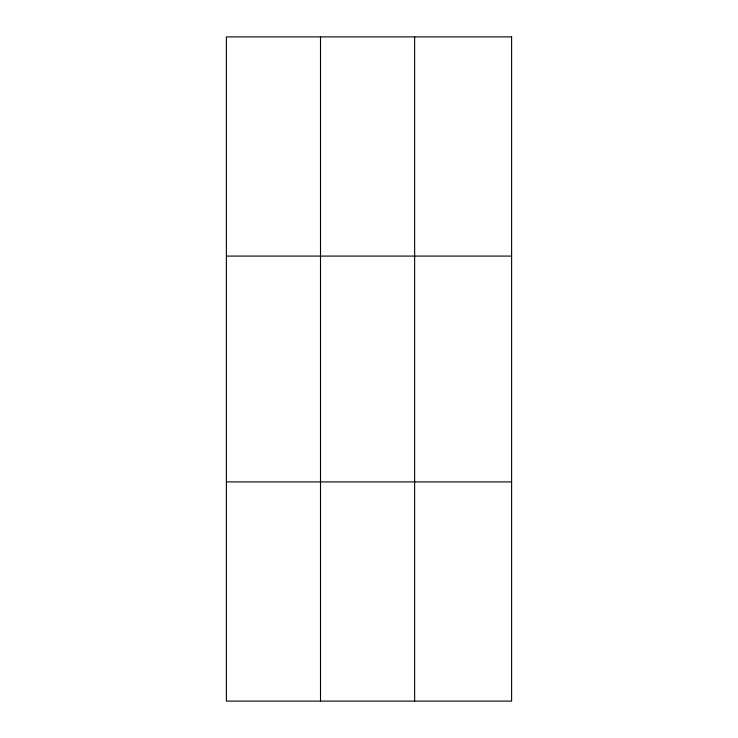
<?xml version="1.0" encoding="UTF-8"?>
<svg xmlns="http://www.w3.org/2000/svg" width="738" height="738" viewBox="0 0 738 738"><rect width="100%" height="100%" fill="white"/><g stroke="black" fill="none" stroke-linecap="round" stroke-linejoin="round"><path stroke-width="1.11" d="M320.513 36.9L320.513 701.1M414.636 36.9L414.636 701.1M226.391 256.086L511.609 256.086M226.391 481.914L511.609 481.914M511.609 36.9L511.609 701.1L226.391 701.1L226.391 36.9L511.609 36.9"/></g></svg>
